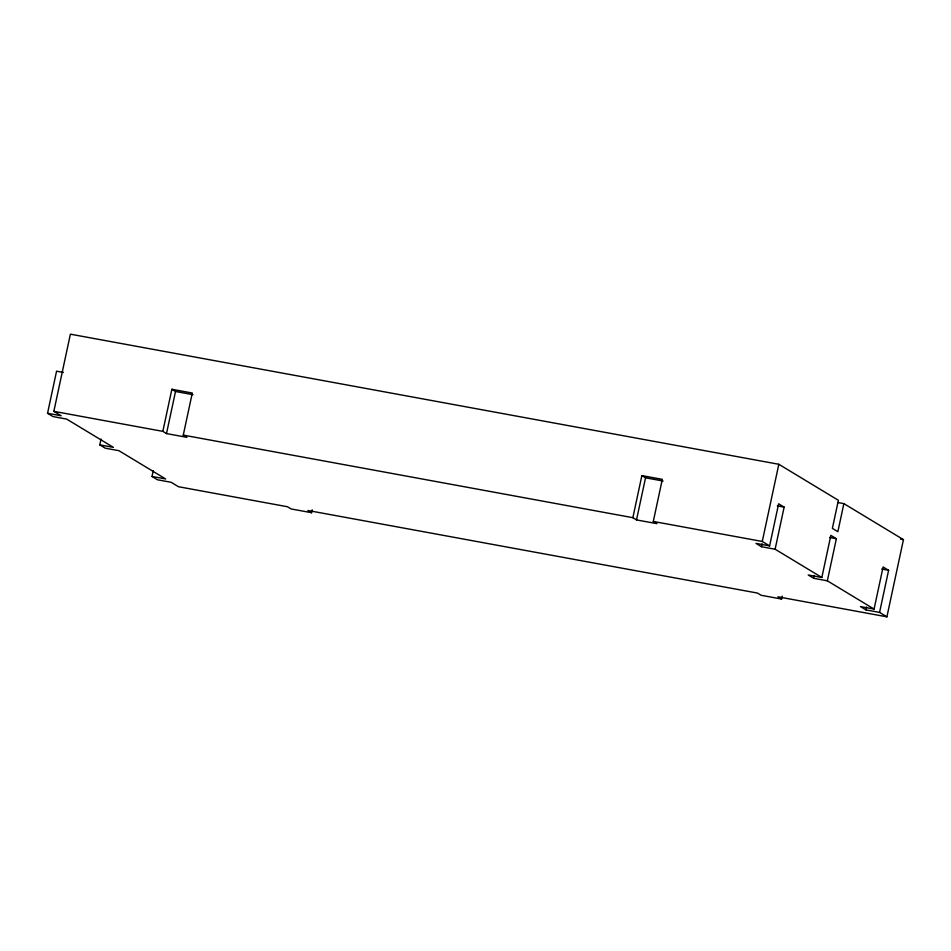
<?xml version="1.0" encoding="UTF-8"?>
<svg xmlns="http://www.w3.org/2000/svg" width="951" height="951" viewBox="0 0 951 951"><rect width="100%" height="100%" fill="white"/><g stroke="black" fill="none" stroke-linecap="round" stroke-linejoin="round"><path stroke-width="1.43" d="M101.032 439.065L99.784 444.866L113.407 447.374L66.677 419.106L53.054 416.597L47.55 413.281L56.573 371.175L63.384 372.435M47.55 413.281L61.173 415.777L53.838 411.343L70.386 334.17L778.821 464.278L838.39 500.309L832.375 528.376L837.867 531.692L843.882 503.626L838.045 502.556M312.178 509.807L311.559 512.708L291.125 508.951L287.464 506.74L178.467 486.722L171.132 482.288L157.509 479.78L152.017 476.451L153.266 470.65M162.835 431.362L171.858 389.268L192.292 393.025L183.27 435.118L186.931 437.329L166.496 433.585L162.835 431.362L53.838 411.343M166.496 433.585L175.519 391.479L171.858 389.268M632.855 517.689L641.877 475.595L662.312 479.352L653.289 521.445L656.951 523.656L636.516 519.912L632.855 517.689L183.27 435.118M636.516 519.912L645.539 477.806L641.877 475.595M843.882 503.626L903.45 539.657L886.903 616.83L879.568 612.396L888.603 570.303L883.099 566.974L874.076 609.08L827.334 580.811L836.369 538.718L830.865 535.389L821.842 577.483L775.113 549.226L784.135 507.121L778.631 503.792L769.609 545.898L762.274 541.464L778.821 464.278M775.113 549.226L761.478 546.718L762.108 543.817M311.559 512.708L307.898 510.485L757.483 593.067L761.145 595.278L781.579 599.035L782.197 596.134M827.334 580.811L813.711 578.303L814.341 575.403M879.568 612.396L865.945 609.9L866.575 607M175.519 391.479L193.041 394.701M645.539 477.806L663.061 481.028M777.324 505.873L784.135 507.121M900.526 539.122L903.45 539.657M829.557 537.458L836.369 538.718M653.289 521.445L762.274 541.464M769.609 545.898L755.986 543.39L761.478 546.718M881.791 569.055L888.603 570.303M821.842 577.483L808.219 574.986L813.711 578.303M152.017 476.451L165.64 478.959L118.911 450.691L105.276 448.194L99.784 444.866M874.076 609.08L860.453 606.572L865.945 609.9M886.903 616.83L777.918 596.812L781.579 599.035"/></g></svg>
